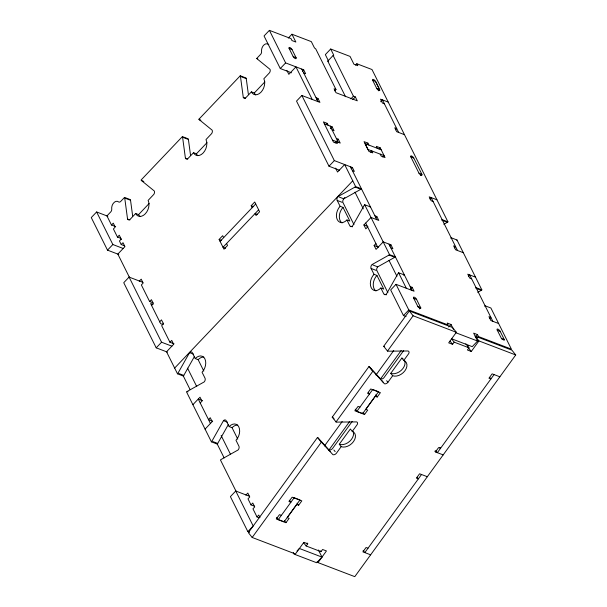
<?xml version="1.0" encoding="UTF-8"?>
<svg xmlns="http://www.w3.org/2000/svg" width="607" height="607" viewBox="0 0 607 607"><rect width="100%" height="100%" fill="white"/><g stroke="black" fill="none" stroke-linecap="round" stroke-linejoin="round"><path stroke-width="0.91" d="M203.823 371.074L198.148 359.678L195.242 358.57L192.32 352.705A2.807 1.889 -69.1 0 0 189.559 352.629L177.972 373.199A2.807 1.897 -69.1 0 1 177.502 373.813L183.314 376.029A2.807 1.897 -69.1 0 0 183.777 375.414L194.543 356.317M237.747 439.104L232.064 427.707L229.158 426.6L226.236 420.734A2.807 1.889 -69.1 0 0 223.482 420.651L211.889 441.228A2.807 1.897 -69.1 0 1 211.418 441.843L217.23 444.058A2.807 1.897 -69.1 0 0 217.701 443.444L228.46 424.346M330.36 451.456L317.977 437.761A2.815 1.935 -38.7 0 0 317.491 437.45L248.369 532.658L252.178 537.461L295.412 553.971L303.872 542.324L307.741 543.811L306.156 545.989L320.997 551.657L322.583 549.479L326.452 550.951L318 562.598L354.784 576.65L515.73 354.966L511.921 350.171L475.137 336.126L478.946 340.922L515.73 354.966M317.491 437.457L321.293 442.253A2.8 1.92 -38.3 0 1 321.786 442.556L332.902 454.658A2.807 1.927 -38.4 0 0 336.422 453.209L341.172 446.661A9.818 6.738 -38.4 0 0 353.494 441.608A9.818 6.738 -38.4 0 0 352.272 431.38L357.022 424.832A2.807 1.927 -38.4 0 0 356.673 421.911L336.627 422.108A2.823 1.935 -38.5 0 1 336.149 422.04L332.204 417.191L368.98 366.537A2.8 1.92 -37.7 0 1 369.466 366.84M372 370.035L384.383 383.738A2.807 1.927 -38.4 0 0 387.911 382.296L392.661 375.741A9.818 6.738 -38.4 0 0 404.99 370.687A9.818 6.738 -38.4 0 0 403.754 360.459L408.511 353.911A2.807 1.927 -38.4 0 0 408.162 350.99L388.116 351.187A2.807 1.927 -38.3 0 1 387.501 351.066L383.692 346.271L409.315 310.981L452.549 327.499L456.358 332.295L448.694 342.849L452.572 344.321L454.15 342.143L451.456 338.744M252.178 537.461L321.293 442.253M336.012 421.986L372.781 371.332L368.98 366.537M387.494 351.066L413.117 315.777L409.315 310.981M324.487 445.933L342.173 421.569M375.983 375.005L393.715 350.573M278.317 519.562L294.167 497.732L299.979 499.948L284.129 521.785L278.317 519.562L276.625 517.43M356.893 411.341L372.736 389.512L378.548 391.727L362.698 413.557L356.893 411.341L355.201 409.209M328.637 450.432L349.64 421.501M380.68 378.745L401.189 350.505M352.189 421.455L332.613 448.414A2.807 1.927 -38.4 0 1 329.093 449.855M403.678 350.535L384.102 377.493A2.807 1.927 -38.4 0 1 380.581 378.943L369.466 366.84M341.172 446.661L339.275 444.263L350.368 428.982L352.272 431.38M392.661 375.741L390.756 373.343L401.857 358.062A9.818 6.738 -38.4 0 1 402.995 358.661M281.398 515.373L279.463 514.637L276.291 519L285.973 522.695L289.144 518.332L287.202 517.596L296.717 504.493L298.652 505.236L301.823 500.866L292.142 497.171L288.97 501.534L290.905 502.277L289.273 500.221M359.966 407.153L358.031 406.417L354.86 410.78L364.541 414.475L367.713 410.112L365.778 409.368L375.285 396.272L377.22 397.016L380.392 392.646L370.71 388.95L367.538 393.313L369.473 394.057L368.388 392.683M467.473 346.673L468.429 345.353M465.819 343.812L468.991 347.811L467.413 349.989L471.282 351.476L478.946 340.922M443.178 454.893L435.439 451.934L438.603 447.571L440.545 448.307L439.908 447.511M421.524 474.507L364.822 552.605L363.13 550.473M494.068 374.587L437.374 452.678L435.682 450.546M107.856 216.259L96.619 211.964L91.27 217.579L107.507 250.145L118.797 254.454M288.295 38.074L291.959 34.227L295.859 42.042L291.982 40.563L291.011 38.605L269.394 30.35L264.045 35.965L280.282 68.53L291.474 72.802M132.66 216.024L130.543 200.272A2.792 1.882 -69.1 0 0 130.338 199.635L124.534 197.419L120.77 201.365A2.807 1.889 -69.1 0 1 118.949 202.085L117.432 201.327A5.607 3.779 -69.1 0 0 111.718 207.328L111.734 209.673A2.807 1.889 -69.1 0 1 110.694 211.957L106.938 215.91L111.491 225.022L115.679 226.623M190.522 155.202L188.405 139.458A2.792 1.882 -69.1 0 0 188.2 138.821L182.388 136.598L141.067 180.036A2.807 1.889 -69.1 0 0 141.416 180.514L154.277 190.97A2.807 1.889 -69.1 0 1 153.776 194.422L148.123 200.409A9.818 6.616 -69.1 0 1 145.301 213.801A9.818 6.616 -69.1 0 1 135.657 213.52L130.315 219.135A2.807 1.889 -69.1 0 1 127.553 219.051L124.739 198.057A2.792 1.882 -69.1 0 0 124.534 197.419M182.388 136.598A2.792 1.882 -69.1 0 1 182.593 137.235L185.416 158.23A2.807 1.889 -69.1 0 0 188.17 158.313L193.519 152.698A9.818 6.616 -69.1 0 0 203.163 152.979A9.818 6.616 -69.1 0 0 205.985 139.595L211.638 133.601A2.807 1.889 -69.1 0 0 212.131 130.148L199.278 119.7A2.792 1.882 -69.1 0 1 198.929 119.215L240.251 75.784L246.055 77.999A2.807 1.897 -69.1 0 1 246.26 78.637L248.377 94.381M240.251 75.784A2.807 1.897 -69.1 0 1 240.455 76.421L243.278 97.416A2.807 1.889 -69.1 0 0 246.032 97.499L251.374 91.877A9.818 6.616 -69.1 0 0 261.018 92.165A9.818 6.616 -69.1 0 0 263.84 78.773L269.493 72.779A2.807 1.889 -69.1 0 0 269.994 69.327L257.14 58.879A2.807 1.889 -69.1 0 1 256.784 58.401L260.54 54.448A2.807 1.889 -69.1 0 0 261.579 52.164L261.556 49.827A5.607 3.779 -69.1 0 1 267.27 43.818L268.795 44.577M111.491 225.022L113.266 223.156L115.216 227.064L113.418 228.953L117.477 237.094L120.383 238.202M135.657 213.52L138.563 214.628L149.155 203.482M193.519 152.698L196.418 153.806L207.017 142.668M251.374 91.877L254.28 92.985L264.88 81.846M117.477 237.094L119.275 235.205L121.225 239.112L119.442 240.979L121.225 244.56L124.617 245.858M107.507 250.145L112.849 244.53L123.175 248.468M280.282 68.53L285.631 62.916L303.697 69.813L305.647 73.72L303.712 72.984M121.225 244.56L123.009 242.694L124.959 246.601L117.834 254.09L129.488 277.467M302.423 71.156L303.697 69.813M355.565 65.086L356.833 63.75L357.811 65.7L353.942 64.221L350.042 56.405L330.678 49.015L325.337 54.63L328.258 60.495A1.404 0.546 43.6 0 1 328.372 60.966M345.535 96.718L327.78 61.102L333.122 55.48A1.404 0.546 43.6 0 0 333.607 54.873L330.678 49.015M142.857 282.346L129.086 277.088L123.745 282.71L156.211 347.834L167.403 352.106M316.05 97.735L317.985 98.471L319.935 102.378L301.861 95.481L296.52 101.096L328.994 166.219L339.533 170.248M139.253 281.208L141.196 279.159L143.138 283.074L141.363 284.941L149.641 301.55L152.956 302.817M316.71 99.806L317.985 98.471M334.723 90.868L335.99 89.532L315.701 48.826A1.404 0.546 43.6 0 1 314.244 47.483L311.323 41.617L291.959 34.227M149.641 301.55L151.424 299.676L153.374 303.583L151.424 305.632M326.08 124.617L327.264 123.373L328.235 125.323M350.876 98.865L353.418 96.187L355.353 96.93L357.303 100.838L336.005 92.704L334.055 88.797L335.99 89.532M226.578 243.513L227.549 245.463L223.991 249.211L219.119 239.439L222.678 235.698L223.657 237.648M252.155 207.693L251.177 205.735L254.743 201.994L259.614 211.76L256.048 215.508L255.077 213.55L257.565 214.506M352.811 99.601L355.353 96.93M220.091 241.396L255.714 203.944M330.329 128.676L332.112 126.802L334.062 130.71L332.12 129.974M258.635 209.81L223.012 247.254L225.599 248.24M378.51 90.8L379.648 89.601L375.589 81.459A2.102 0.819 43.6 0 0 373.411 79.441A2.102 0.819 43.6 0 0 372.69 80.352L376.75 88.493A2.102 0.819 43.6 0 0 378.927 90.511A2.102 0.819 43.6 0 0 379.648 89.601L376.75 88.493M159.542 321.907L161.485 319.866L163.435 323.774L161.659 325.648L169.937 342.257L174.088 343.843M337.09 140.422L338.281 139.178L340.231 143.085L332.484 140.126M162.395 324.464L163.579 323.22M335.17 142.857L336.354 141.606L337.333 143.563L333.455 142.084L323.394 121.893L327.264 123.373M380.65 101.756L382.433 99.889L398.662 132.455M156.211 347.834L161.561 342.219L171.887 346.165M328.994 166.219L334.336 160.605L352.401 167.509L354.351 171.417L352.417 170.673M169.937 342.257L171.72 340.383L173.663 344.29L166.538 351.779L177.502 373.813M366.142 144.99L367.925 143.115L368.897 145.073M351.134 168.845L352.401 167.509M370.634 152.182L371.818 150.931L372.797 152.888L368.919 151.409L364.048 141.636L367.925 143.115M395.529 129.792L396.72 128.547L394.778 127.804L396.728 131.711L404.474 134.671M378.996 149.049L380.187 147.805L385.058 157.57L381.181 156.09L380.21 154.14M382.797 156.985L384.094 155.62L367.963 149.459L365.042 143.601L381.173 149.762M343.554 198.815L344.882 197.45M192.897 404.687L200.022 397.198L201.972 401.106L200.189 402.98M367.622 226.98L365.839 228.854L363.889 224.947L371.044 217.465L378.791 220.424L376.841 216.517L374.906 215.773M375.65 217.761L376.841 216.517M420.674 175.514L421.865 174.262L413.746 157.987A2.102 0.819 43.6 0 0 411.561 155.961A2.102 0.819 43.6 0 0 410.84 156.872L418.959 173.154A2.102 0.819 43.6 0 0 421.144 175.173A2.102 0.819 43.6 0 0 421.865 174.262L418.959 173.154M383.222 241.89L376.067 249.371L374.117 245.463L375.9 243.589M205.075 429.111L212.2 421.622L210.25 417.715L208.467 419.581L212.662 421.19M429.839 198.944L431.137 197.578L457.519 250.494M389.777 246.093L390.969 244.849L392.911 248.756L390.976 248.013M410.203 286.58L412.138 287.316L414.088 291.223L396.022 284.326L390.673 289.941L403.45 315.564L406.075 316.566M410.362 289.19L412.138 287.316M454.385 247.838L455.569 246.586L453.634 245.85L455.584 249.758L463.331 252.717M249.507 496.268L235.744 491.01L230.394 496.625L247.853 531.633L249.598 532.301M403.45 315.564L408.799 309.949L448.163 324.988L447.184 323.03L451.062 324.51L453.429 329.26M419.361 308.955L420.659 307.59L417.722 306.474M245.873 495.107L247.823 493.066L249.765 496.974L247.99 498.848L251.002 504.887L254.318 506.162M251.002 504.887L252.778 503.021L254.728 506.928L252.944 508.803L257.004 516.936L259.166 517.763M468.399 276.284L469.697 274.918L492.823 321.3M257.004 516.936L258.787 515.07L259.955 517.414M247.853 531.633L253.195 526.011L235.744 491.01M448.687 327.006L451.062 324.51M489.682 318.637L490.873 317.393L488.939 316.649L490.881 320.557L498.628 323.516M475.736 336.49L477.519 334.616L478.491 336.566L511.405 349.139L490.896 308.007L485.092 305.791A2.807 1.897 -69.1 0 0 484.727 306.239M477.307 337.818L478.491 336.566M477.519 334.616L473.65 333.137L477.595 341.051L472.246 346.665L451.396 338.706M297.028 550.981L299.403 548.485L321.991 557.112L316.649 562.735L294.061 554.108L293.272 552.522M353.972 224.658L343.001 202.647A2.807 1.889 -69.1 0 1 343.805 198.823L360.884 189.255A2.807 1.889 -69.1 0 0 361.431 188.8L355.626 186.584A2.807 1.889 -69.1 0 1 355.072 187.039L337.993 196.6A2.807 1.889 -69.1 0 0 337.188 200.431L340.11 206.289A9.818 6.616 -69.1 0 0 337.287 219.681A9.818 6.616 -69.1 0 0 346.931 219.969L349.837 221.077L343.016 207.397L340.11 206.289M387.888 292.688L376.917 270.676A2.807 1.889 -69.1 0 1 377.721 266.845L394.8 257.285A2.807 1.889 -69.1 0 0 395.347 256.829L389.542 254.614A2.807 1.889 -69.1 0 1 388.988 255.069L371.916 264.629A2.807 1.889 -69.1 0 0 371.105 268.453L374.026 274.318A9.818 6.616 -69.1 0 0 371.203 287.71A9.818 6.616 -69.1 0 0 380.847 287.991L383.753 289.107L376.932 275.426L374.026 274.318M443.831 224.287L447.382 222.299A2.807 1.889 -69.1 0 0 447.936 221.843L372 69.539L356.833 63.75M211.418 441.843L186.546 391.955A2.807 1.889 -69.1 0 1 187.1 391.5L204.172 381.932A2.807 1.889 -69.1 0 0 204.984 378.108L202.063 372.25A9.818 6.616 -69.1 0 0 204.885 358.858A9.818 6.616 -69.1 0 0 195.242 358.57M477.747 292.316L481.305 290.328A2.807 1.889 -69.1 0 0 481.852 289.873L456.98 239.977L451.168 237.762A2.807 1.897 -69.1 0 0 450.811 238.217M289.114 48.431L292.02 49.539L296.079 57.68A2.102 0.819 43.6 0 1 295.359 58.591A2.102 0.819 43.6 0 1 293.173 56.572L289.114 48.431A2.102 0.819 43.5 0 1 289.843 47.521A2.102 0.819 43.5 0 1 292.02 49.539M372.69 80.352L375.589 81.459L378.973 88.243M293.173 56.572L296.079 57.68M388.237 102.105L380.49 99.146L382.44 103.053L384.375 103.797M256.784 58.401L257.755 58.773M241.419 76.785L246.26 78.637M324.366 123.843L332.112 126.802M410.84 156.872L413.746 157.987M380.187 147.805L376.31 146.325L377.288 148.275M243.278 97.416L245.6 98.304M336.346 138.434L338.281 139.178M436.941 199.794L429.202 196.843L431.152 200.75L433.087 201.486M198.929 119.215L199.893 119.587M199.278 119.7L200.894 120.315M352.75 180.818L174.657 368.062M447.936 221.843L442.131 219.628A2.807 1.889 -69.1 0 1 441.577 220.075M355.072 187.039L359.913 188.883M442.549 220.447L447.382 222.299M346.931 219.969L349.852 225.827A2.807 1.889 -69.1 0 0 352.606 225.91L364.2 205.341A2.807 1.897 -69.1 0 1 364.67 204.718L370.475 206.941A2.807 1.897 -69.1 0 0 370.224 207.23M183.564 137.607L188.405 139.458M338.964 196.972L343.805 198.823M337.188 200.431L342.029 202.275M363.889 224.947L367.925 226.487M185.416 158.23L187.738 159.117M350.823 226.199L352.432 226.813M383.192 241.882L390.969 244.849M475.501 277.141L467.762 274.182L469.712 278.089L471.647 278.825M374.117 245.463L378.153 247.003M481.852 289.873L476.047 287.65A2.807 1.889 -69.1 0 1 475.638 288.014M388.988 255.069L393.829 256.913M476.465 288.477L481.305 290.328M251.177 205.735L253.665 206.691M380.847 287.991L383.768 293.856A2.807 1.889 -69.1 0 0 386.522 293.94L398.116 273.37A2.807 1.897 -69.1 0 1 398.587 272.748L404.391 274.971A2.807 1.897 -69.1 0 0 403.921 275.586M372.88 265.001L377.721 266.845M141.416 180.514L143.836 181.44M371.105 268.453L375.945 270.305M413.663 298.333L416.599 299.448M497.292 330.269L500.198 331.384M501.352 338.41L504.258 339.525L504.265 340.239L501.693 338.926L497.171 330.033A2.102 0.819 43.6 0 1 497.892 329.123A2.102 0.819 43.6 0 1 500.077 331.141L504.258 339.525M384.739 294.228L386.348 294.843M125.702 198.428L130.543 200.272M219.119 239.439L221.608 240.387M413.117 315.777L456.358 332.295M455.872 332.757L477.595 341.051M454.15 342.143L468.991 347.811M127.553 219.051L129.883 219.939M499.88 376.803L492.133 373.844L488.961 378.207L490.904 378.95L489.629 377.349M152.941 304.395L150.612 303.508L160.68 323.69L163.002 324.578M189.559 352.629L193.595 354.169M178.944 373.563L183.777 375.414M427.328 476.723L419.589 473.771L416.417 478.134L418.352 478.87L417.085 477.277M187.1 391.5L188.064 391.872M202.571 400.726L198.269 399.08L210.447 423.504M223.482 420.659L227.511 422.199M212.86 441.593L217.701 443.444M367.994 548.235L366.059 547.491L362.887 551.862L370.634 554.821M372.781 371.332L372.918 371.393A2.83 1.942 -39.1 0 1 373.275 371.636M467.898 347.212L471.282 351.476M450.03 341.126L452.572 344.321M401.857 358.062L403.754 360.459M386.636 380.695L387.911 382.296M381.849 380.536L383.116 382.137M370.095 367.637L371.37 369.238M434.802 451.138L435.439 451.934M375.589 394.96L377.22 397.016M362.91 412.419L364.541 414.475M333.251 417.844L334.093 418.906M333.88 450.015L335.155 451.616M297.02 503.18L298.652 505.236M320.367 550.86L320.997 551.657M307.104 543.007L307.741 543.811M303.621 542.795L306.156 545.989M317.158 561.536L318 562.598M284.342 520.647L285.973 522.695M333.122 55.48L353.418 96.187M301.762 69.077L318 101.642M330.178 126.066L338.289 142.349M350.467 166.766L376.826 219.673M389.004 244.097L412.123 290.48M312.188 99.419L295.95 66.861L288.826 74.35L286.883 70.442M355.626 186.584L344.662 164.55L337.538 172.039L335.588 168.131M364.67 204.718L389.542 254.614M398.587 272.748L406.318 288.257M354.989 192.161L363.312 208.869M388.981 260.342L396.932 276.291M365.702 223.08L377.88 247.504M269.394 30.35L285.631 62.916M301.861 95.481L334.336 160.605M396.022 284.326L408.799 309.949M318.44 549.995L321.991 557.112M187.555 368.161L196.714 386.53M221.13 435.5L230.334 453.968M183.041 375.445L190.12 389.641M217.04 443.634L224.15 457.906M236.146 491.442L220.462 459.977A2.807 1.889 -69.1 0 1 221.016 459.529L238.088 449.962A2.807 1.889 -69.1 0 0 238.9 446.137L235.979 440.272A9.818 6.616 -69.1 0 0 238.801 426.88A9.818 6.616 -69.1 0 0 229.158 426.6M96.619 211.964L112.849 244.53M129.086 277.088L161.561 342.219M376.006 291.011A9.818 6.616 -69.1 0 1 376.932 275.426M342.082 222.981A9.818 6.616 -69.1 0 1 343.016 207.397M198.148 359.678A9.818 6.616 -69.1 0 1 203.831 357.068M232.064 427.707A9.818 6.616 -69.1 0 1 237.747 425.09M140.005 216.494A9.818 6.616 -69.1 0 1 138.563 214.628M255.722 94.851A9.818 6.616 -69.1 0 1 254.28 92.985M197.867 155.673A9.818 6.616 -69.1 0 1 196.418 153.806M121.339 239.378A2.102 0.819 43.6 0 1 120.398 238.179M328.099 61.17A1.404 0.546 43.6 0 1 327.78 61.102M456.73 240.273A2.807 1.897 -69.1 0 1 456.98 239.977M332.818 417.32A2.807 1.935 -38.9 0 1 332.204 417.191M353.168 431.645A9.818 6.738 -38.4 0 1 349.731 441.281A9.818 6.738 -38.4 0 1 339.275 444.263M384.307 346.4A2.815 1.942 -39 0 1 383.836 346.324M404.657 360.725A9.818 6.738 -38.4 0 1 401.219 370.369A9.818 6.738 -38.4 0 1 390.756 373.343M420.81 308.03L419.847 308.273L418.124 307.005L413.602 298.113A2.102 0.819 43.6 0 1 414.323 297.202A2.102 0.819 43.6 0 1 416.508 299.221L420.81 308.03"/></g></svg>
